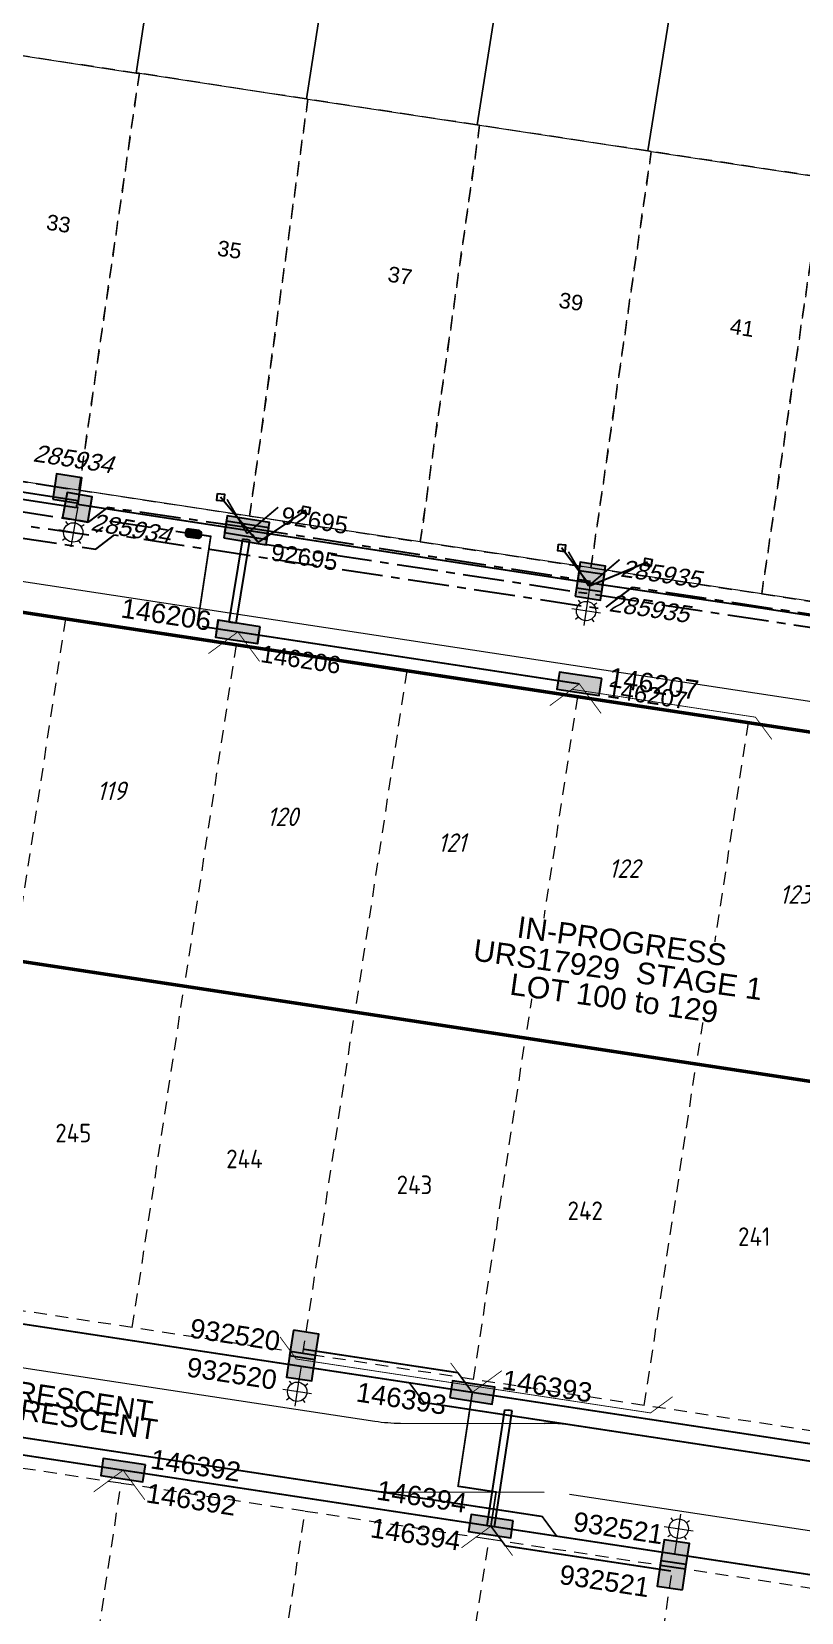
# Model space of a CAD drawing. Header units: metres. Extents: x 277548 to 280124, y 6243677 to 6246862.
# Drawn here: x 278935.4 to 279024.6, y 6245085.9 to 6245269 of the extents above; entities that cross this region are included whole.
import ezdxf
from ezdxf.enums import TextEntityAlignment as Align

# ---------------------------------------------------------------- set-up
doc = ezdxf.new("R2010")
doc.units = ezdxf.units.M
for name, pattern in [('Cable New OH', [6, 4, -2]), ('Dash', [5, 3, -2]), ('IECLAUG', [3, 2, -1]), ('IECLCENT', [15.5, 9.5, -2, 2, -2]), ('PHANTOM2', [1.25, 0.625, -0.125, 0.125, -0.125, 0.125, -0.125])]:
    doc.linetypes.add(name, pattern=pattern)
doc.layers.get('0').update_dxf_attribs({"color": 6})
for name, color, linetype, lineweight, true_color in [('_User ZKERB-3-1', 7, 'Continuous', 0, 0x949494), ('_User ZMEDIAN-1-1', 7, 'Continuous', 0, 0x949494), ('_User ZROAD NAMES', 7, 'Continuous', 0, 0xa50000), ('_User ZSTG1-1-1', 7, 'Continuous', 0, 0x0000f0), ('_User ZSTG2-1-1', 7, 'Continuous', 0, 0x0000f0)]:
    doc.layers.add(name, color=color, linetype=linetype, lineweight=lineweight, true_color=true_color)
for name, color, linetype, lineweight in [('_User ZSTG1-1-5', 7, 'Continuous', 0), ('Cadastre Land Parcels_SP_EXT', 9, 'Continuous', 5), ('Cadastre Roads_SP_EXT', 94, 'Continuous', 15)]:
    doc.layers.add(name, color=color, linetype=linetype, lineweight=lineweight)
for name, color, linetype in [('Duct_SP_EXT', 7, 'Continuous'), ('Equip_SP_LV_EXT', 7, 'Continuous'), ('Equip_SP_SL_EXT', 7, 'Continuous'), ('Equip_SP_SL_NEW', 2, 'Continuous'), ('Notes', 7, 'Continuous'), ('Notes_LV_MISC', 7, 'Continuous'), ('Notes_SP_MISC', 7, 'Continuous'), ('Services_SP_EXT', 7, 'Continuous'), ('SupportsUG_SP_LV_EXT', 7, 'Continuous'), ('SupportsUG_SP_LV_NEW', 2, 'Continuous'), ('SupportsUG_SP_LV_SL_EXT', 7, 'Continuous'), ('SupportsUG_SP_LV_SL_NEW', 2, 'Continuous')]:
    doc.layers.add(name, color=color, linetype=linetype)
doc.styles.add('ARIAL', font='arial.ttf', dxfattribs={"height": 2})
doc.styles.add('COLUMN_LABEL', font='arial.ttf')
doc.styles.add('iecARIAL', font='arial.ttf', dxfattribs={"height": 2})
doc.styles.add('iecISOCP', font='isocp.shx')
doc.styles.add('POLE_LABEL', font='arial.ttf')
doc.styles.get("Standard").update_dxf_attribs({"font": 'arial.ttf'})

# ---------------------------------------------------------------- blocks, each defined once
blk = doc.blocks.new('*U71')
at = {"lineweight": 15}
for p, q in [((0, 0), (-0.44, -2.46)), ((-1.88, -2.25), (-1.56, -2.71)), ((-0.3, -1.72), (-1.09, -6.15)), ((1.52, -4.33), (-2.91, -3.55)), ((-2.39, -5.12), (-1.93, -4.8)), ((0.99, -2.76), (0.53, -3.08)), ((0.48, -5.63), (0.16, -5.17))]:
    blk.add_line(p, q, dxfattribs=at)
blk.add_circle((-0.7, -3.94), 1.5, dxfattribs=at)
for tag, p, height, flags in [('OPERATING_VOLTAGE', (0.98, -1.65), 0.2, 9), ('ORIENTATION', (0.98, -1.85), 0.2, 9), ('OWNED_BY', (0.98, -2.05), 0.2, 9), ('STATE', (0.98, -2.25), 0.2, 9), ('CONSTRUCTED_VOLTAGE', (0.98, -0.65), 0.2, 9), ('CONTROL_TYPE', (0.98, -0.85), 0.2, 9), ('LANTERN_PURPOSE', (0.98, -1.05), 0.2, 9), ('LANTERN_TYPE', (0.98, -1.25), 0.2, 9), ('NO_PHASES', (0.98, -1.45), 0.2, 9), ('USAGE', (0.98, -2.45), 0.2, 9), ('LNUMBER', (2.18, -3.25), 2.5, 8), ('CEXIST', (0.98, -2.65), 0.2, 9), ('CNEW', (0.98, -2.85), 0.2, 9), ('CNUMBER', (0.98, -3.05), 0.2, 9), ('CREMOVE', (0.98, -3.25), 0.2, 9), ('CREPLACE', (0.98, -3.45), 0.2, 9), ('LKINGHEIGHT', (0.98, -3.65), 0.2, 9), ('LBRACKET', (0.98, -3.85), 0.2, 9), ('LBRACKETVOCAB', (0.98, -4.05), 0.2, 9), ('LCATEGORY', (0.98, -4.25), 0.2, 9), ('LCHARGE1', (0.98, -4.45), 0.2, 9), ('LCHARGE1PERCENT', (0.98, -4.65), 0.2, 9), ('LCHARGE2', (0.98, -4.85), 0.2, 9), ('LCHARGE2PERCENT', (0.98, -5.05), 0.2, 9), ('LCHARGE3', (0.98, -5.25), 0.2, 9), ('LCHARGE3PERCENT', (0.98, -5.45), 0.2, 9), ('LEXIST', (0.98, -5.65), 0.2, 9), ('LLAMP', (0.98, -5.85), 0.2, 9), ('LLAMPVOCAB', (0.98, -6.05), 0.2, 9), ('LMAST', (0.98, -6.25), 0.2, 9), ('LMASTVOCAB', (0.98, -6.45), 0.2, 9), ('LNEW', (0.98, -6.65), 0.2, 9), ('LANTNUMBER', (0.98, -6.85), 0.2, 9), ('LOUTREACH', (0.98, -7.25), 0.2, 9), ('LOUTREACHVOCAB', (0.98, -7.45), 0.2, 9), ('STREETNAME', (0.98, -9.25), 0.2, 9), ('SUBURB', (0.98, -9.45), 0.2, 1), ('LRATECODE', (0.98, -7.65), 0.2, 9), ('LREMOVE', (0.98, -7.85), 0.2, 9), ('LREPLACE', (0.98, -8.05), 0.2, 9), ('LTYPE', (0.98, -8.25), 0.2, 9), ('LTYPEVOCAB', (0.98, -8.45), 0.2, 9), ('LEGEND', (0.98, -8.65), 0.2, 9), ('LOCATION', (0.98, -8.85), 0.2, 9), ('NOTES', (0.98, -9.05), 0.2, 9)]:
    blk.add_attdef(tag, p, '', height=height, dxfattribs=dict(flags=flags))
blk = doc.blocks.new('*U72')
at = {"lineweight": 15}
for p, q in [((0, 0), (-0.37, -2.48)), ((-1.82, -2.3), (-1.48, -2.75)), ((-0.26, -1.73), (-0.92, -6.18)), ((1.64, -4.29), (-2.81, -3.63)), ((-2.24, -5.19), (-1.79, -4.85)), ((1.07, -2.73), (0.62, -3.06)), ((0.64, -5.61), (0.31, -5.16))]:
    blk.add_line(p, q, dxfattribs=at)
blk.add_circle((-0.59, -3.96), 1.5, dxfattribs=at)
for tag, p, height, flags in [('OPERATING_VOLTAGE', (0.98, -1.65), 0.2, 9), ('ORIENTATION', (0.98, -1.85), 0.2, 9), ('OWNED_BY', (0.98, -2.05), 0.2, 9), ('STATE', (0.98, -2.25), 0.2, 9), ('CONSTRUCTED_VOLTAGE', (0.98, -0.65), 0.2, 9), ('CONTROL_TYPE', (0.98, -0.85), 0.2, 9), ('LANTERN_PURPOSE', (0.98, -1.05), 0.2, 9), ('LANTERN_TYPE', (0.98, -1.25), 0.2, 9), ('NO_PHASES', (0.98, -1.45), 0.2, 9), ('USAGE', (0.98, -2.45), 0.2, 9), ('LNUMBER', (2.18, -3.25), 2.5, 8), ('CEXIST', (0.98, -2.65), 0.2, 9), ('CNEW', (0.98, -2.85), 0.2, 9), ('CNUMBER', (0.98, -3.05), 0.2, 9), ('CREMOVE', (0.98, -3.25), 0.2, 9), ('CREPLACE', (0.98, -3.45), 0.2, 9), ('LKINGHEIGHT', (0.98, -3.65), 0.2, 9), ('LBRACKET', (0.98, -3.85), 0.2, 9), ('LBRACKETVOCAB', (0.98, -4.05), 0.2, 9), ('LCATEGORY', (0.98, -4.25), 0.2, 9), ('LCHARGE1', (0.98, -4.45), 0.2, 9), ('LCHARGE1PERCENT', (0.98, -4.65), 0.2, 9), ('LCHARGE2', (0.98, -4.85), 0.2, 9), ('LCHARGE2PERCENT', (0.98, -5.05), 0.2, 9), ('LCHARGE3', (0.98, -5.25), 0.2, 9), ('LCHARGE3PERCENT', (0.98, -5.45), 0.2, 9), ('LEXIST', (0.98, -5.65), 0.2, 9), ('LLAMP', (0.98, -5.85), 0.2, 9), ('LLAMPVOCAB', (0.98, -6.05), 0.2, 9), ('LMAST', (0.98, -6.25), 0.2, 9), ('LMASTVOCAB', (0.98, -6.45), 0.2, 9), ('LNEW', (0.98, -6.65), 0.2, 9), ('LANTNUMBER', (0.98, -6.85), 0.2, 9), ('LOUTREACH', (0.98, -7.25), 0.2, 9), ('LOUTREACHVOCAB', (0.98, -7.45), 0.2, 9), ('STREETNAME', (0.98, -9.25), 0.2, 9), ('SUBURB', (0.98, -9.45), 0.2, 1), ('LRATECODE', (0.98, -7.65), 0.2, 9), ('LREMOVE', (0.98, -7.85), 0.2, 9), ('LREPLACE', (0.98, -8.05), 0.2, 9), ('LTYPE', (0.98, -8.25), 0.2, 9), ('LTYPEVOCAB', (0.98, -8.45), 0.2, 9), ('LEGEND', (0.98, -8.65), 0.2, 9), ('LOCATION', (0.98, -8.85), 0.2, 9), ('NOTES', (0.98, -9.05), 0.2, 9)]:
    blk.add_attdef(tag, p, '', height=height, dxfattribs=dict(flags=flags))
blk = doc.blocks.new('CCP_EXT')
at = {"flags": 9}
for tag, p in [('STATE', (0, -1.8)), ('LIFE_SUPPORT', (0, -1.6)), ('NOTES', (0, -2))]:
    blk.add_attdef(tag, text='', height=0.2, dxfattribs=at).set_placement(p, align=Align.MIDDLE_LEFT)
blk.add_wipeout([(0, 0.57), (0.57, 0), (0, -0.57), (-0.57, 0)])
blk.add_lwpolyline([(-0.57, 0), (0, 0.57), (0.57, 0), (0, -0.57), (-0.57, 0)])
at = {"flags": 1}
blk.add_attdef('Z', (0, 0), '', height=0.2, dxfattribs=at)
at = {"flags": 9}
for tag, p in [('CCP_TYPE', (0, 0)), ('CONSTRUCTED_VOLTAGE', (0, -0.2)), ('OPERATING_VOLTAGE', (0, -0.6)), ('ORIENTATION', (0, -0.8)), ('OWNED_BY', (0, -1)), ('NO_PHASES', (0, -0.4)), ('USAGE', (0, -1.2)), ('LEGEND', (0, -1.4))]:
    blk.add_attdef(tag, text='', height=0.2, dxfattribs=at).set_placement(p, align=Align.MIDDLE_LEFT)
blk = doc.blocks.new('COLUMN_EXT')
blk.add_hatch(color=256).paths.add_polyline_path([(-1.49, 1.48), (-1.49, -1.49), (1.48, -1.49), (1.48, 1.48)])
blk.add_lwpolyline([(-1.49, -1.49), (1.48, -1.49), (1.48, 1.48), (-1.49, 1.48)], close=True)
at = {"style": 'COLUMN_LABEL', "oblique": 15, "flags": 8}
blk.add_attdef('ASSET_NUM', text='', height=2, dxfattribs=at).set_placement((2, 2), align=Align.MIDDLE_LEFT)
at = {"flags": 9}
for tag, style, p in [('STRUCTURE_PLANT_NUMBER', 'POLE_LABEL', (1.81, 0.03)), ('STREET_CODE', 'COLUMN_LABEL', (1.81, -0.2))]:
    blk.add_attdef(tag, text='', height=0.2, dxfattribs=dict(at, style=style)).set_placement(p, align=Align.MIDDLE_LEFT)
for tag, p in [('COLUMN_TYPE', (1.81, -0.4)), ('OWNED_BY', (1.81, -0.6)), ('STATE', (1.81, -0.8)), ('USAGE', (1.81, -1)), ('STREETNAME', (1.81, -1.6)), ('SUBURB', (1.81, -1.8)), ('LEGEND', (1.81, -1.2)), ('LOCATION', (1.81, -1.4)), ('NOTES', (1.81, -2))]:
    blk.add_attdef(tag, text='', height=0.2, dxfattribs=at).set_placement(p, align=Align.MIDDLE_LEFT)
at = {"flags": 1}
blk.add_attdef('Z', (1.81, -2.35), '', height=0.2, dxfattribs=at)
blk = doc.blocks.new('PILLAR_EXT')
blk.add_hatch(color=256).paths.add_polyline_path([(-2.475, 0.99), (-2.475, -0.99), (2.475, -0.99), (2.475, 0.99)])
blk.add_lwpolyline([(-2.475, -0.99), (2.475, -0.99), (2.475, 0.99), (-2.475, 0.99)], close=True)
at = {"style": 'iecARIAL', "flags": 8}
blk.add_attdef('ASSET_NUM', text='', height=2, dxfattribs=at).set_placement((1.5, 3.5), align=Align.MIDDLE_RIGHT)
for tag, p, flags in [('OWNED_BY', (0, -0.2), 9), ('STATE', (0, -0.4), 9), ('SUPPORT_TYPE', (0, -0.6), 9), ('STREETNAME', (0, -1.8), 9), ('SUBURB', (0, -2), 1), ('USAGE', (0, -0.8), 9), ('LEGEND', (0, -1), 9), ('LOCATION', (0, -1.2), 9), ('NOTES', (0, -1.4), 9), ('PARENT', (0, -1.6), 9)]:
    blk.add_attdef(tag, p, '', height=0.2, dxfattribs=dict(flags=flags))
blk = doc.blocks.new('*U64')
at = {"lineweight": 15}
for p, q in [((0, 0), (-0.47, -2.46)), ((-1.91, -2.23), (-1.59, -2.69)), ((-0.33, -1.72), (-1.16, -6.14)), ((1.47, -4.35), (-2.96, -3.51)), ((-2.45, -5.09), (-1.98, -4.77)), ((0.96, -2.77), (0.49, -3.09)), ((0.42, -5.63), (0.1, -5.17))]:
    blk.add_line(p, q, dxfattribs=at)
blk.add_circle((-0.74, -3.93), 1.5, dxfattribs=at)
for tag, p, height, flags in [('OPERATING_VOLTAGE', (0.98, -1.65), 0.2, 9), ('ORIENTATION', (0.98, -1.85), 0.2, 9), ('OWNED_BY', (0.98, -2.05), 0.2, 9), ('STATE', (0.98, -2.25), 0.2, 9), ('CONSTRUCTED_VOLTAGE', (0.98, -0.65), 0.2, 9), ('CONTROL_TYPE', (0.98, -0.85), 0.2, 9), ('LANTERN_PURPOSE', (0.98, -1.05), 0.2, 9), ('LANTERN_TYPE', (0.98, -1.25), 0.2, 9), ('NO_PHASES', (0.98, -1.45), 0.2, 9), ('USAGE', (0.98, -2.45), 0.2, 9), ('LNUMBER', (2.18, -3.25), 2.5, 8), ('CEXIST', (0.98, -2.65), 0.2, 9), ('CNEW', (0.98, -2.85), 0.2, 9), ('CNUMBER', (0.98, -3.05), 0.2, 9), ('CREMOVE', (0.98, -3.25), 0.2, 9), ('CREPLACE', (0.98, -3.45), 0.2, 9), ('LKINGHEIGHT', (0.98, -3.65), 0.2, 9), ('LBRACKET', (0.98, -3.85), 0.2, 9), ('LBRACKETVOCAB', (0.98, -4.05), 0.2, 9), ('LCATEGORY', (0.98, -4.25), 0.2, 9), ('LCHARGE1', (0.98, -4.45), 0.2, 9), ('LCHARGE1PERCENT', (0.98, -4.65), 0.2, 9), ('LCHARGE2', (0.98, -4.85), 0.2, 9), ('LCHARGE2PERCENT', (0.98, -5.05), 0.2, 9), ('LCHARGE3', (0.98, -5.25), 0.2, 9), ('LCHARGE3PERCENT', (0.98, -5.45), 0.2, 9), ('LEXIST', (0.98, -5.65), 0.2, 9), ('LLAMP', (0.98, -5.85), 0.2, 9), ('LLAMPVOCAB', (0.98, -6.05), 0.2, 9), ('LMAST', (0.98, -6.25), 0.2, 9), ('LMASTVOCAB', (0.98, -6.45), 0.2, 9), ('LNEW', (0.98, -6.65), 0.2, 9), ('LANTNUMBER', (0.98, -6.85), 0.2, 9), ('LOUTREACH', (0.98, -7.25), 0.2, 9), ('LOUTREACHVOCAB', (0.98, -7.45), 0.2, 9), ('STREETNAME', (0.98, -9.25), 0.2, 9), ('SUBURB', (0.98, -9.45), 0.2, 1), ('LRATECODE', (0.98, -7.65), 0.2, 9), ('LREMOVE', (0.98, -7.85), 0.2, 9), ('LREPLACE', (0.98, -8.05), 0.2, 9), ('LTYPE', (0.98, -8.25), 0.2, 9), ('LTYPEVOCAB', (0.98, -8.45), 0.2, 9), ('LEGEND', (0.98, -8.65), 0.2, 9), ('LOCATION', (0.98, -8.85), 0.2, 9), ('NOTES', (0.98, -9.05), 0.2, 9)]:
    blk.add_attdef(tag, p, '', height=height, dxfattribs=dict(flags=flags))
blk = doc.blocks.new('LV_STJ_EXT')
h = blk.add_hatch(color=256)
edge = h.paths.add_edge_path()
edge.add_ellipse((-0.59, 0.13), major_axis=(0.226, 0.226), ratio=1, start_angle=45, end_angle=135)
edge.add_line((-0.91, 0.13), (-0.91, -0.13))
edge.add_ellipse((-0.59, -0.13), major_axis=(0.226, 0.226), ratio=1, start_angle=135, end_angle=225)
edge.add_line((-0.59, -0.45), (0.59, -0.45))
edge.add_ellipse((0.59, -0.13), major_axis=(-0.226, 0.226), ratio=1, start_angle=135, end_angle=225)
edge.add_line((0.91, -0.13), (0.91, 0.13))
edge.add_ellipse((0.59, 0.13), major_axis=(-0.226, 0.226), ratio=1, start_angle=225, end_angle=315)
edge.add_line((0.59, 0.45), (-0.59, 0.45))
blk.add_lwpolyline([(-0.91, 0.13), (-0.91, -0.13, 0.414214), (-0.59, -0.45), (0.59, -0.45, 0.414214), (0.91, -0.13), (0.91, 0.13, 0.414214), (0.59, 0.45), (-0.59, 0.45, 0.414214)], format="xyb", close=True)
at = {"flags": 1}
blk.add_attdef('Z', (0, 0), '', height=0.2, dxfattribs=at)
at = {"flags": 9}
for tag, p in [('ORIENTATION', (0, 0)), ('USAGE', (0, -0.2)), ('LEGEND', (0, -0.4)), ('NOTES', (0, -0.6))]:
    blk.add_attdef(tag, text='', height=0.2, dxfattribs=at).set_placement(p, align=Align.MIDDLE_LEFT)

msp = doc.modelspace()

# ---------------------------------------------------------------- linework, layer by layer
at = {"layer": '_User ZKERB-3-1', "linetype": 'Continuous'}
for p, q in [((278973.97544, 6245100.17369), (278847.55214, 6245119.39374)), ((278994.7721, 6245099.82265), (278978.12836, 6245099.85566)), ((279121.49876, 6245080.7803), (278997.73847, 6245099.59549))]:
    msp.add_line(p, q, dxfattribs=at)
msp.add_arc((278978.18389, 6245127.85561), 27.99999, 261.355578, 269.886365, dxfattribs=at)
at = {"layer": '_User ZMEDIAN-1-1', "linetype": 'Continuous'}
for p, q in [((279145.78019, 6245173.1804), (278862.73492, 6245216.21157)), ((278848.75455, 6245127.30286), (278975.17786, 6245108.08281)), ((278978.14422, 6245107.85564), (278994.78796, 6245107.82263)), ((278998.94088, 6245107.50461), (279129.83347, 6245087.6051))]:
    msp.add_line(p, q, dxfattribs=at)
for centre, radius, start, end in [((278978.18389, 6245127.85561), 20.00001, 261.355585, 269.886365), ((278994.73243, 6245079.82268), 28, 81.355578, 89.886365)]:
    msp.add_arc(centre, radius, start, end, dxfattribs=at)
at = {"layer": '_User ZSTG1-1-1', "color": 252, "linetype": 'Dash', "ltscale": 0.5, "true_color": 0x878787}
for p, q in [((278919.5476, 6245204.03417), (278939.3204, 6245201.02812)), ((278919.5476, 6245204.03417), (278939.3204, 6245201.02812)), ((278939.3204, 6245201.02812), (278933.30831, 6245161.48252)), ((278939.3204, 6245201.02812), (278959.0932, 6245198.02208)), ((278939.3204, 6245201.02812), (278959.0932, 6245198.02208)), ((278959.0932, 6245198.02208), (278953.08111, 6245158.47647)), ((278959.0932, 6245198.02208), (278978.866, 6245195.01603)), ((278959.0932, 6245198.02208), (278978.866, 6245195.01603)), ((278978.866, 6245195.01603), (278972.85391, 6245155.47043)), ((278978.866, 6245195.01603), (278998.6388, 6245192.00998)), ((278978.866, 6245195.01603), (278998.6388, 6245192.00998)), ((278998.6388, 6245192.00998), (278992.62671, 6245152.46438)), ((278998.6388, 6245192.00998), (279018.41161, 6245189.00394)), ((278998.6388, 6245192.00998), (279018.41161, 6245189.00394)), ((279018.41161, 6245189.00394), (279012.39951, 6245149.45834)), ((279018.41161, 6245189.00394), (279038.18441, 6245185.99789)), ((279018.41161, 6245189.00394), (279038.18441, 6245185.99789)), ((278933.30831, 6245161.48252), (278953.08111, 6245158.47647)), ((278953.08111, 6245158.47647), (278972.85391, 6245155.47043)), ((278972.85391, 6245155.47043), (278992.62671, 6245152.46438)), ((278992.62671, 6245152.46438), (279012.39951, 6245149.45834)), ((279012.39951, 6245149.45834), (279032.17232, 6245146.45229))]:
    msp.add_line(p, q, dxfattribs=at)
for points in [[(278947.52302, 6245264.24599), (278927.65304, 6245267.26697), (278921.09496, 6245218.95097), (278940.87502, 6245215.94298), (278947.88598, 6245264.24104), (278947.52302, 6245264.24599)], [(278967.415, 6245261.22201), (278967.23303, 6245261.24798), (278947.88598, 6245264.24104), (278940.87502, 6245215.94298), (278960.65402, 6245212.93702), (278967.415, 6245261.22201)], [(278987.30697, 6245258.19803), (278987.01203, 6245258.24202), (278967.415, 6245261.22201), (278960.65402, 6245212.93702), (278980.43302, 6245209.92903), (278987.30697, 6245258.19803)], [(279007.19798, 6245255.17202), (279006.79103, 6245255.23403), (278987.30697, 6245258.19803), (278980.43302, 6245209.92903), (279000.21202, 6245206.92104), (279007.19798, 6245255.17202)], [(279027.09004, 6245252.14698), (279026.571, 6245252.22701), (279007.19798, 6245255.17202), (279000.21202, 6245206.92104), (279019.99199, 6245203.91499), (279027.09004, 6245252.14698)], [(279046.34903, 6245249.21999), (279027.09004, 6245252.14698), (279019.99199, 6245203.91499), (279039.77001, 6245200.90797), (279046.34903, 6245249.21999)]]:
    msp.add_lwpolyline(points, close=True, dxfattribs=at)
at = {"layer": '_User ZSTG2-1-1', "color": 252, "linetype": 'Dash', "ltscale": 0.5, "true_color": 0x878787}
for p, q in [((278947.06902, 6245118.93087), (278953.08111, 6245158.47647)), ((278966.84182, 6245115.92482), (278972.85391, 6245155.47043)), ((278986.61462, 6245112.91878), (278992.62671, 6245152.46438)), ((279006.38742, 6245109.91273), (279012.39951, 6245149.45834)), ((278947.06902, 6245118.93087), (278927.29622, 6245121.93691)), ((278966.84182, 6245115.92482), (278947.06902, 6245118.93087)), ((278986.61462, 6245112.91878), (278966.84182, 6245115.92482)), ((279006.38742, 6245109.91273), (278986.61462, 6245112.91878)), ((279026.16023, 6245106.90669), (279006.38742, 6245109.91273)), ((278924.47558, 6245104.15891), (278945.78077, 6245100.91989)), ((278940.89595, 6245068.78909), (278945.78077, 6245100.91989)), ((278945.78077, 6245100.91989), (278967.08597, 6245097.68088)), ((278962.20114, 6245065.55007), (278967.08597, 6245097.68088)), ((278967.08597, 6245097.68088), (278988.39116, 6245094.44186)), ((278983.50634, 6245062.31106), (278988.39116, 6245094.44186)), ((278988.39116, 6245094.44186), (279009.69636, 6245091.20285)), ((279004.81153, 6245059.07205), (279009.69636, 6245091.20285)), ((279009.69636, 6245091.20285), (279031.00155, 6245087.96384))]:
    msp.add_line(p, q, dxfattribs=at)
at = {"layer": 'Cadastre Land Parcels_SP_EXT', "linetype": 'Continuous'}
for points in [[(278955.082, 6245313.97204), (278935.19002, 6245316.99399), (278926.37902, 6245267.54998), (278927.65304, 6245267.26697), (278947.52302, 6245264.24599), (278955.082, 6245313.97204)], [(278955.671, 6245313.88203), (278955.082, 6245313.97204), (278947.52302, 6245264.24599), (278947.88598, 6245264.24104), (278967.23303, 6245261.24798), (278974.97503, 6245310.94798), (278955.671, 6245313.88203)], [(278994.86701, 6245307.92197), (278984.57096, 6245309.48801), (278974.97503, 6245310.94798), (278967.23303, 6245261.24798), (278967.415, 6245261.22201), (278987.01203, 6245258.24202), (278994.86701, 6245307.92197)], [(279014.75898, 6245304.90002), (278994.86701, 6245307.92197), (278987.01203, 6245258.24202), (278987.30697, 6245258.19803), (279006.79103, 6245255.23403), (279014.75898, 6245304.90002)], [(279034.65096, 6245301.87604), (279014.75898, 6245304.90002), (279006.79103, 6245255.23403), (279007.19798, 6245255.17202), (279026.571, 6245252.22701), (279034.65096, 6245301.87604)]]:
    msp.add_lwpolyline(points, close=True, dxfattribs=at)
msp.add_lwpolyline([(279246.34202, 6245156.85702), (279205.05801, 6245163.13297), (279153.29507, 6245171.02643), (279153.18627, 6245168.51426), (278660.67525, 6245243.39005)], dxfattribs=at)
at = {"layer": 'Cadastre Roads_SP_EXT', "linetype": 'Continuous'}
for points in [[(279039.77001, 6245200.90801), (279019.99199, 6245203.91499), (279000.21204, 6245206.92101), (278980.43296, 6245209.92897), (278960.65398, 6245212.93702), (278940.87499, 6245215.94303), (278921.09503, 6245218.95099), (278901.31799, 6245221.95701), (278865.33101, 6245227.42896), (278861.91597, 6245231.99401), (278864.69804, 6245252.41701), (278867.95502, 6245276.34204)], [(278660.77834, 6245243.37438), (279153.18625, 6245168.51424)]]:
    msp.add_lwpolyline(points, dxfattribs=at)
at = {"layer": 'Duct_SP_EXT'}
for p, q in [((278940.62015, 6245213.88003), (278920.86475, 6245216.87146)), ((278940.74592, 6245214.71056), (278920.99052, 6245217.70199)), ((278940.62015, 6245213.88003), (278940.68304, 6245214.29529)), ((278940.74592, 6245214.71056), (278940.68304, 6245214.29529)), ((278959.8269, 6245210.28131), (278958.24851, 6245200.6754)), ((278960.65578, 6245210.14512), (278959.07739, 6245200.5392)), ((278959.8269, 6245210.28131), (278960.24134, 6245210.21321)), ((278960.65578, 6245210.14512), (278960.24134, 6245210.21321)), ((278958.24851, 6245200.6754), (278958.66295, 6245200.6073)), ((278959.07739, 6245200.5392), (278958.66295, 6245200.6073)), ((278988.20135, 6245095.98767), (278990.23183, 6245109.40505)), ((278989.03189, 6245095.86198), (278991.06238, 6245109.27936)), ((278990.23183, 6245109.40505), (278990.6471, 6245109.3422)), ((278991.06238, 6245109.27936), (278990.6471, 6245109.3422)), ((278988.20135, 6245095.98767), (278988.61662, 6245095.92482)), ((278989.03189, 6245095.86198), (278988.61662, 6245095.92482))]:
    msp.add_line(p, q, dxfattribs=at)
at = {"layer": 'Notes_LV_MISC', "linetype": 'IECLCENT', "ltscale": 0.5, "flags": 128}
for points in [[(278861.90748, 6245243.04988), (278860.41744, 6245243.25343), (278857.99527, 6245225.53106), (278859.70284, 6245223.24778), (278900.54236, 6245217.02208), (278926.06017, 6245213.08844), (278942.41584, 6245210.69013), (278944.57843, 6245212.33266), (278954.13382, 6245210.88634)], [(278920.86334, 6245217.34629), (278923.54029, 6245218.62806), (278927.48938, 6245218.01907), (278927.52252, 6245218.01129), (278939.55004, 6245216.13588)]]:
    msp.add_lwpolyline(points, dxfattribs=at)
at = {"layer": 'Notes_LV_MISC', "linetype": 'IECLCENT', "ltscale": 0.5, "const_width": 0.2, "flags": 128}
for points in [[(278954.1545, 6245210.88554), (278956.1584, 6245210.58285), (278954.58533, 6245200.22455)], [(278955.15032, 6245200.13874), (278998.85989, 6245193.49361)], [(278966.91721, 6245116.4205), (278984.78879, 6245113.70224), (278985.077, 6245113.31069)], [(278985.077, 6245113.31069), (278986.46575, 6245111.42396)], [(278988.61662, 6245095.92482), (278990.29329, 6245093.64694), (279009.4709, 6245090.73138)]]:
    msp.add_lwpolyline(points, dxfattribs=at)
at = {"layer": 'Notes_LV_MISC', "linetype": 'IECLCENT', "ltscale": 0.75, "const_width": 0.2, "flags": 128}
for points in [[(279073.83974, 6245082.96841), (278996.23362, 6245094.76682), (278994.55695, 6245097.0447), (278985.96247, 6245098.35131), (278968.71339, 6245100.97368), (278883.62082, 6245113.90471), (278881.10359, 6245112.26995), (278880.55519, 6245112.35333)], [(278988.61662, 6245095.92482), (278989.21782, 6245099.87939), (278984.81246, 6245100.54913), (278986.46575, 6245111.42396)], [(278986.46575, 6245111.42396), (279038.64477, 6245103.49141)], [(278988.61662, 6245095.92482), (278968.41279, 6245098.9964), (278966.43551, 6245099.297), (278965.83345, 6245099.38853), (278946.00623, 6245102.40285), (278911.11328, 6245107.7076), (278908.83589, 6245106.03124), (278905.15861, 6245106.58999), (278903.482, 6245108.86778)]]:
    msp.add_lwpolyline(points, dxfattribs=at)
at = {"layer": 'Notes_SP_MISC', "linetype": 'IECLCENT', "ltscale": 0.5, "const_width": 0.2, "flags": 128}
for points in [[(278960.3571, 6245210.90578), (278963.97301, 6245213.95878)], [(278999.91906, 6245204.82011), (279003.52494, 6245207.88869)], [(279039.62036, 6245199.25021), (279019.89184, 6245202.27799), (278999.97021, 6245205.1967)], [(278958.55137, 6245199.62169), (278998.86426, 6245193.49294)], [(278786.93828, 6245125.57435), (278839.25462, 6245117.62074), (278849.10992, 6245117.13393), (278860.78545, 6245115.35891), (278903.39584, 6245108.88088), (278946.00623, 6245102.40285), (278988.61662, 6245095.92482), (279073.83943, 6245082.96846)]]:
    msp.add_lwpolyline(points, dxfattribs=at)
at = {"layer": 'Notes_SP_MISC', "linetype": 'IECLAUG', "lineweight": -3, "ltscale": 0.25, "const_width": 0.1}
for points in [[(278955.88137, 6245196.99313), (278959.29684, 6245199.50999), (278961.8137, 6245196.09452)], [(278995.44743, 6245190.97793), (278998.86426, 6245193.49295), (279001.37927, 6245190.07612)], [(279021.15673, 6245187.06936), (279019.26777, 6245189.63565), (278998.0104, 6245192.86445)], [(278964.1768, 6245117.84722), (278966.06171, 6245115.28606), (279007.11506, 6245109.04182), (279009.67815, 6245110.92609)], [(278989.88276, 6245113.93874), (278986.46575, 6245111.42396), (278983.95098, 6245114.84096)], [(278942.5894, 6245099.88784), (278946.00623, 6245102.40285), (278948.52124, 6245098.98602)], [(278985.19979, 6245093.40981), (278988.61662, 6245095.92483), (278991.13163, 6245092.508)]]:
    msp.add_lwpolyline(points, dxfattribs=at)
at = {"layer": 'Notes_SP_MISC', "linetype": 'IECLCENT', "ltscale": 0.5, "const_width": 0.2, "flags": 128}
msp.add_lwpolyline([(278849.23616, 6245154.03414), (278846.73794, 6245137.60163), (278850.82792, 6245132.0451), (278887.55954, 6245126.46082), (279130.13407, 6245089.58238, -0.346540814), (279148.74694, 6245069.71239), (279150.38252, 6245069.74403)], format="xyb", dxfattribs=at)

# ---------------------------------------------------------------- block references
at = {"layer": 'Equip_SP_LV_EXT', "linetype": 'Cable New OH', "rotation": 351.4105519445209}
msp.add_blockref('LV_STJ_EXT', (278954.1545, 6245210.88554), dxfattribs=at)
at = {"layer": 'Equip_SP_SL_EXT', "xscale": 0.75, "yscale": 0.75, "zscale": 0.75}
for name, p in [('*U71', (278940.75419, 6245213.98476)), ('*U72', (279000.08701, 6245204.89883))]:
    msp.add_blockref(name, p, dxfattribs=at)
at = {"layer": 'Equip_SP_SL_NEW', "xscale": 0.7499999999999999, "yscale": 0.7499999999999999, "zscale": 0.7499999999999999}
for p, rotation in [((278966.61904, 6245114.45802), 2.089575545611948), ((279009.91955, 6245092.67098), 182.0940686603541)]:
    msp.add_blockref('*U64', p, dxfattribs=dict(at, rotation=rotation))
at = {"layer": 'Notes_LV_MISC'}
ref = msp.add_blockref('COLUMN_EXT', (278939.55004, 6245216.13588), dxfattribs=dict(at, rotation=351.2556819754508))
ref.add_attrib('ASSET_NUM', '285934', dxfattribs={"layer": '0', "height": 2, "rotation": 351.255682, "style": 'COLUMN_LABEL', "oblique": 15}).set_placement((278935.62649, 6245220.27044), align=Align.MIDDLE_LEFT)
ref = msp.add_blockref('PILLAR_EXT', (278959.29247, 6245199.51065), dxfattribs=dict(at, rotation=171.3865285521056))
ref.add_attrib('ASSET_NUM', '146206', dxfattribs={"layer": '0', "height": 2, "rotation": 171.3865286, "style": 'iecARIAL', "text_generation_flag": 6}).set_placement((278961.98058, 6245197.02534), align=Align.MIDDLE_LEFT)
ref = msp.add_blockref('PILLAR_EXT', (278998.85989, 6245193.49361), dxfattribs=dict(at, rotation=171.3555558548538))
ref.add_attrib('ASSET_NUM', '146207', dxfattribs={"layer": '0', "height": 2, "rotation": 171.3555559, "style": 'iecARIAL', "text_generation_flag": 6}).set_placement((279002.14336, 6245192.93771), align=Align.MIDDLE_LEFT)
ref = msp.add_blockref('COLUMN_EXT', (278966.99254, 6245116.91479), dxfattribs=dict(at, rotation=261.3555580923459))
ref.add_attrib('ASSET_NUM', '932520', dxfattribs={"layer": '0', "height": 2.25, "rotation": 171.3555581, "text_generation_flag": 6}).set_placement((278964.1671, 6245117.32112), align=Align.MIDDLE_RIGHT)
ref = msp.add_blockref('PILLAR_EXT', (278986.46575, 6245111.42396), dxfattribs=dict(at, rotation=351.351562776266))
ref.add_attrib('ASSET_NUM', '146393', dxfattribs={"layer": '0', "height": 2.25, "rotation": 351.3515628}).set_placement((278989.96544, 6245112.92964), align=Align.MIDDLE_LEFT)
ref = msp.add_blockref('PILLAR_EXT', (278946.00623, 6245102.40285), dxfattribs=dict(at, rotation=171.3555556803103))
ref.add_attrib('ASSET_NUM', '146392', dxfattribs={"layer": '0', "height": 2.25, "rotation": 171.3555557, "text_generation_flag": 6}).set_placement((278959.09114, 6245098.22984), align=Align.MIDDLE_RIGHT)
ref = msp.add_blockref('PILLAR_EXT', (278988.61662, 6245095.92483), dxfattribs=dict(at, rotation=171.3555576877887))
ref.add_attrib('ASSET_NUM', '146394', dxfattribs={"layer": '0', "height": 2.25, "rotation": 171.3555577, "text_generation_flag": 6}).set_placement((278985.07863, 6245094.19028), align=Align.MIDDLE_RIGHT)
ref = msp.add_blockref('COLUMN_EXT', (279009.54831, 6245090.22904), dxfattribs=dict(at, rotation=81.35555727123719))
ref.add_attrib('ASSET_NUM', '932521', dxfattribs={"layer": '0', "height": 2.25, "rotation": 351.3555573}).set_placement((278996.60351, 6245090.36845), align=Align.MIDDLE_LEFT)
at = {"layer": 'SupportsUG_SP_LV_NEW'}
ref = msp.add_blockref('PILLAR_EXT', (278959.29684, 6245199.50999), dxfattribs=dict(at, rotation=171.3865285521056))
ref.add_attrib('ASSET_NUM', '146206', dxfattribs={"layer": '0', "height": 2.25, "rotation": 171.3865286, "text_generation_flag": 6}).set_placement((278956.17827, 6245200.74811), align=Align.MIDDLE_RIGHT)
ref = msp.add_blockref('PILLAR_EXT', (278998.86426, 6245193.49295), dxfattribs=dict(at, rotation=171.3555558548538))
ref.add_attrib('ASSET_NUM', '146207', dxfattribs={"layer": '0', "height": 2.25, "rotation": 171.3555559, "text_generation_flag": 6}).set_placement((279012.66263, 6245192.73632), align=Align.MIDDLE_RIGHT)
ref = msp.add_blockref('PILLAR_EXT', (278986.46575, 6245111.42396), dxfattribs=dict(at, rotation=351.351562776266))
ref.add_attrib('ASSET_NUM', '146393', dxfattribs={"layer": '0', "height": 2.25, "rotation": 351.3515628}).set_placement((278973.07169, 6245111.50125), align=Align.MIDDLE_LEFT)
ref = msp.add_blockref('PILLAR_EXT', (278946.00623, 6245102.40285), dxfattribs=dict(at, rotation=171.3555556803103))
ref.add_attrib('ASSET_NUM', '146392', dxfattribs={"layer": '0', "height": 2.25, "rotation": 171.3555557, "text_generation_flag": 6}).set_placement((278959.6018, 6245102.17039), align=Align.MIDDLE_RIGHT)
ref = msp.add_blockref('PILLAR_EXT', (278988.61662, 6245095.92483), dxfattribs=dict(at, rotation=171.3555576877887))
ref.add_attrib('ASSET_NUM', '146394', dxfattribs={"layer": '0', "height": 2.25, "rotation": 171.3555577, "text_generation_flag": 6}).set_placement((278985.79297, 6245098.56216), align=Align.MIDDLE_RIGHT)
at = {"layer": 'SupportsUG_SP_LV_SL_EXT'}
ref = msp.add_blockref('COLUMN_EXT', (278940.72109, 6245213.95492), dxfattribs=dict(at, rotation=349.9636389105851))
ref.add_attrib('ASSET_NUM', '285934', dxfattribs={"layer": '0', "height": 2, "rotation": 349.9636389, "style": 'COLUMN_LABEL', "oblique": 15}).set_placement((278942.34089, 6245212.29359), align=Align.MIDDLE_LEFT)
at = {"layer": 'SupportsUG_SP_LV_SL_NEW'}
ref = msp.add_blockref('COLUMN_EXT', (278966.61657, 6245114.44183), dxfattribs=dict(at, rotation=261.3555580923459))
ref.add_attrib('ASSET_NUM', '932520', dxfattribs={"layer": '0', "height": 2.25, "rotation": 171.3555581, "text_generation_flag": 6}).set_placement((278963.79114, 6245112.82212), align=Align.MIDDLE_RIGHT)
ref = msp.add_blockref('COLUMN_EXT', (279009.91955, 6245092.67098), dxfattribs=dict(at, rotation=81.35555727123719))
ref.add_attrib('ASSET_NUM', '932521', dxfattribs={"layer": '0', "height": 2.25, "rotation": 351.3555573}).set_placement((278998.19384, 6245096.50022), align=Align.MIDDLE_LEFT)

# ---------------------------------------------------------------- texts
at = {"layer": '_User ZROAD NAMES', "color": 7, "insert": (278884.56574, 6245115.75499), "char_height": 2.4, "attachment_point": 7, "rotation": 351.3555561, "line_spacing_factor": 0.6}
msp.add_mtext('{\\fArial|b0|i0|c0|p39;WALMSLEY                               CRESCENT}', dxfattribs=at)
at = {"layer": '_User ZSTG1-1-5', "color": 252, "linetype": 'Cable New OH', "true_color": 0x878787, "style": 'iecISOCP', "oblique": 15}
for s, p in [('119', (278942.96529, 6245180.02497)), ('120', (278962.66529, 6245177.02497)), ('121', (278982.46529, 6245174.02497)), ('122', (279002.26529, 6245171.02497)), ('123', (279022.06529, 6245168.02497))]:
    msp.add_text(s, height=2.15, dxfattribs=at).set_placement(p)
at = {"layer": 'Cadastre Land Parcels_SP_EXT'}
for s, p in [('33', (278937.00639, 6245246.1296)), ('35', (278956.81262, 6245243.11817)), ('37', (278976.56423, 6245240.10559)), ('39', (278996.38821, 6245237.09081)), ('41', (279016.21262, 6245234.07639))]:
    msp.add_text(s, height=1.8, rotation=351.28, dxfattribs=at).set_placement(p)
at = {"layer": 'Notes_LV_MISC', "color": 7, "insert": (278884.01843, 6245117.87886), "char_height": 2.4, "attachment_point": 7, "rotation": 351.3555561, "line_spacing_factor": 0.6}
msp.add_mtext('{\\fArial|b0|i0|c0|p39;WALMSLEY                               CRESCENT}', dxfattribs=at)

# ---------------------------------------------------------------- next in the draw order: block references
at = {"layer": 'Services_SP_EXT'}
for p, rotation in [((278957.2976, 6245215.11198), 309.6359256073683), ((278967.19683, 6245213.60529), 213.3568097156882), ((278996.81339, 6245209.24845), 308.8682065627568), ((279006.81879, 6245207.57022), 215.2683332144188)]:
    msp.add_blockref('CCP_EXT', p, dxfattribs=dict(at, rotation=rotation))

# ---------------------------------------------------------------- next in the draw order: texts
at = {"layer": '_User ZSTG1-1-5', "color": 252, "linetype": 'Cable New OH', "true_color": 0x878787, "char_height": 2.15, "attachment_point": 7, "style": 'iecISOCP', "bg_fill": 3, "box_fill_scale": 1.05, "bg_fill_color": 256, "bg_fill_transparency": 0}
for s, insert, width in [('245', (278938.14807, 6245140.38962), 3.894352), ('244', (278957.94807, 6245137.38962), 3.8757981), ('243', (278977.69807, 6245134.38962), 3.8823465), ('242', (278997.49807, 6245131.38962), 3.8659754), ('241', (279017.24807, 6245128.38962), 3.5734789)]:
    msp.add_mtext(s, dxfattribs=dict(at, insert=insert, width=width))

# ---------------------------------------------------------------- next in the draw order: linework, layer by layer
at = {"layer": 'Notes_LV_MISC', "linetype": 'IECLCENT', "ltscale": 0.75, "const_width": 0.2, "flags": 128}
msp.add_lwpolyline([(278849.23629, 6245154.03507), (278851.02151, 6245152.53758), (278850.22093, 6245147.27165), (278847.95444, 6245145.60336), (278846.73794, 6245137.60163), (278850.82792, 6245132.0451), (278887.55954, 6245126.46082), (278979.16783, 6245112.53367), (278980.8447, 6245110.25553), (279038.48358, 6245101.49293)], dxfattribs=at)

# ---------------------------------------------------------------- next in the draw order: block references
at = {"layer": 'Services_SP_EXT'}
for p, rotation in [((278957.2976, 6245215.11198), 309.6359256073683), ((278967.19683, 6245213.60529), 213.3568097156882), ((278996.81339, 6245209.24845), 308.8682065627568), ((279006.81879, 6245207.57022), 215.2683332144188)]:
    msp.add_blockref('CCP_EXT', p, dxfattribs=dict(at, rotation=rotation))

# ---------------------------------------------------------------- next in the draw order: linework, layer by layer
at = {"layer": 'Notes_LV_MISC', "linetype": 'IECLCENT', "ltscale": 0.5, "flags": 128}
for points in [[(278960.32948, 6245211.59451), (278944.19779, 6245213.92716), (278941.95855, 6245212.22641), (278924.19462, 6245214.96004), (278920.5433, 6245215.49692), (278900.76786, 6245218.50523), (278860.54582, 6245224.62662), (278859.56818, 6245225.93388), (278861.90748, 6245243.04988)], [(278920.82394, 6245217.05773), (278925.25692, 6245216.45246), (278929.32945, 6245211.09196), (278942.84238, 6245209.11232), (278945.0116, 6245210.76034), (278960.25089, 6245208.43907), (278960.25089, 6245208.43907), (279001.6735, 6245202.15269), (279005.03661, 6245204.70773), (279037.30743, 6245199.78931), (279037.30743, 6245199.78931), (279039.62602, 6245199.43593)], [(279158.27338, 6245181.34816), (279121.55613, 6245186.93322), (279119.89218, 6245185.66907), (278961.79719, 6245209.71687), (278960.35006, 6245211.59452)], [(278960.35553, 6245211.5937), (279000.15974, 6245205.3934)]]:
    msp.add_lwpolyline(points, dxfattribs=at)
at = {"layer": 'Notes_SP_MISC', "linetype": 'IECLCENT', "ltscale": 0.5, "const_width": 0.2, "flags": 128}
for points in [[(278960.3571, 6245210.90578), (278958.04227, 6245214.86883)], [(278960.41641, 6245211.26703), (278940.74516, 6245214.28584), (278940.68307, 6245214.29539)], [(278999.97021, 6245205.1967), (278980.29733, 6245208.21583), (278960.52222, 6245211.25072), (278960.41641, 6245211.26703)], [(278999.91906, 6245204.82011), (278997.59428, 6245208.79891)]]:
    msp.add_lwpolyline(points, dxfattribs=at)
at = {"layer": 'Services_SP_EXT'}
for points in [[(278961.61212, 6245209.9027), (278957.29761, 6245215.11205)], [(278961.64053, 6245209.87629), (278967.19686, 6245213.60532)], [(279000.08718, 6245204.89871), (278996.7838, 6245209.26007)], [(279000.05428, 6245204.83317), (279006.77676, 6245207.61785)]]:
    msp.add_lwpolyline(points, dxfattribs=at)

# ---------------------------------------------------------------- next in the draw order: block references
at = {"layer": 'Notes_LV_MISC'}
ref = msp.add_blockref('PILLAR_EXT', (278960.35006, 6245211.59452), dxfattribs=dict(at, rotation=350.8723408187782))
ref.add_attrib('ASSET_NUM', '92695', dxfattribs={"layer": '0', "height": 2, "rotation": 350.8723408, "style": 'iecARIAL'}).set_placement((278972.03496, 6245211.81259), align=Align.MIDDLE_RIGHT)
ref = msp.add_blockref('COLUMN_EXT', (279000.22188, 6245205.89167), dxfattribs=dict(at, rotation=351.5536193703027))
ref.add_attrib('ASSET_NUM', '285935', dxfattribs={"layer": '0', "height": 2, "rotation": 351.5536194, "style": 'COLUMN_LABEL', "oblique": 15}).set_placement((279003.68624, 6245206.92582), align=Align.MIDDLE_LEFT)
at = {"layer": 'SupportsUG_SP_LV_EXT'}
ref = msp.add_blockref('PILLAR_EXT', (278960.2837, 6245210.98591), dxfattribs=dict(at, rotation=350.8723408187782))
ref.add_attrib('ASSET_NUM', '92695', dxfattribs={"layer": '0', "height": 2, "rotation": 350.8723408, "style": 'iecARIAL'}).set_placement((278970.85332, 6245207.57457), align=Align.MIDDLE_RIGHT)
at = {"layer": 'SupportsUG_SP_LV_SL_EXT'}
ref = msp.add_blockref('COLUMN_EXT', (279000.0871, 6245204.89873), dxfattribs=dict(at, rotation=351.5536193703027))
ref.add_attrib('ASSET_NUM', '285935', dxfattribs={"layer": '0', "height": 2, "rotation": 351.5536194, "style": 'COLUMN_LABEL', "oblique": 15}).set_placement((279002.35918, 6245202.90745), align=Align.MIDDLE_LEFT)

# ---------------------------------------------------------------- next in the draw order: texts
at = {"layer": 'Notes', "color": 252, "true_color": 0x878787, "insert": (279003.34522, 6245160.37722), "char_height": 2.5, "attachment_point": 5, "rotation": 352.1388568, "line_spacing_factor": 0.8, "style": 'ARIAL', "bg_fill": 3, "box_fill_scale": 1.05, "bg_fill_color": 256, "bg_fill_transparency": 0}
msp.add_mtext('IN-PROGRESS\\PURS17929  STAGE 1\\PLOT 100 to 129', dxfattribs=at)

# ---------------------------------------------------------------- next in the draw order: linework, layer by layer
at = {"layer": 'Notes', "color": 20, "linetype": 'PHANTOM2', "ltscale": 7.5, "true_color": 0xff470a, "const_width": 0.4, "flags": 128}
msp.add_lwpolyline([(278494.0465, 6245282.30887), (278601.62036, 6245265.8967), (278601.45683, 6245265.26602), (278601.32518, 6245264.77353), (278599.53344, 6245252.68536), (279145.25413, 6245169.72015), (279149.03558, 6245165.1227), (279147.36243, 6245126.49783), (279111.26352, 6245134.42811), (278893.7627, 6245167.49461), (278772.07802, 6245187.00574), (278635.14377, 6245207.82359), (278634.99144, 6245206.83542), (278595.44789, 6245212.8472), (278575.93578, 6245212.83527), (278580.82827, 6245248.76502), (278491.1409, 6245262.39853)], close=True, dxfattribs=at)
msp.add_lwpolyline([(278491.1409, 6245262.39853), (278580.82827, 6245248.76502), (278566.8694, 6245149.14049), (278476.73864, 6245162.65024), (278469.15313, 6245108.669), (278490.58761, 6245105.68093), (278481.62159, 6245046.23023), (278519.68421, 6245040.44342), (278537.47973, 6245037.73798), (278537.83035, 6245040.04422), (278712.8503, 6245013.43606), (278718.64237, 6245051.49788), (278726.85868, 6245050.12118), (278729.13217, 6245065.07548), (278732.30009, 6245085.91305), (278732.31704, 6245097.45294), (278751.35871, 6245095.30822), (278812.84224, 6245085.96092), (278827.54905, 6245085.36041), (278876.98037, 6245078.50613), (279083.60407, 6245047.09327), (279090.03231, 6245046.11599), (279144.98476, 6245027.52503, 0.130972358), (279149.70392, 6245088.12442), (279153.18627, 6245168.51426), (279145.25411, 6245169.72018), (279149.03558, 6245165.1227), (279147.36236, 6245126.49632), (279111.26352, 6245134.42811), (278893.7627, 6245167.49461), (278772.07802, 6245187.00574), (278635.14377, 6245207.82359), (278634.99144, 6245206.83542), (278595.44789, 6245212.8472), (278575.93578, 6245212.83527), (278580.82827, 6245248.76502), (278491.1409, 6245262.39853)], format="xyb", close=True, dxfattribs=at)

doc.saveas('drawing.dxf')
